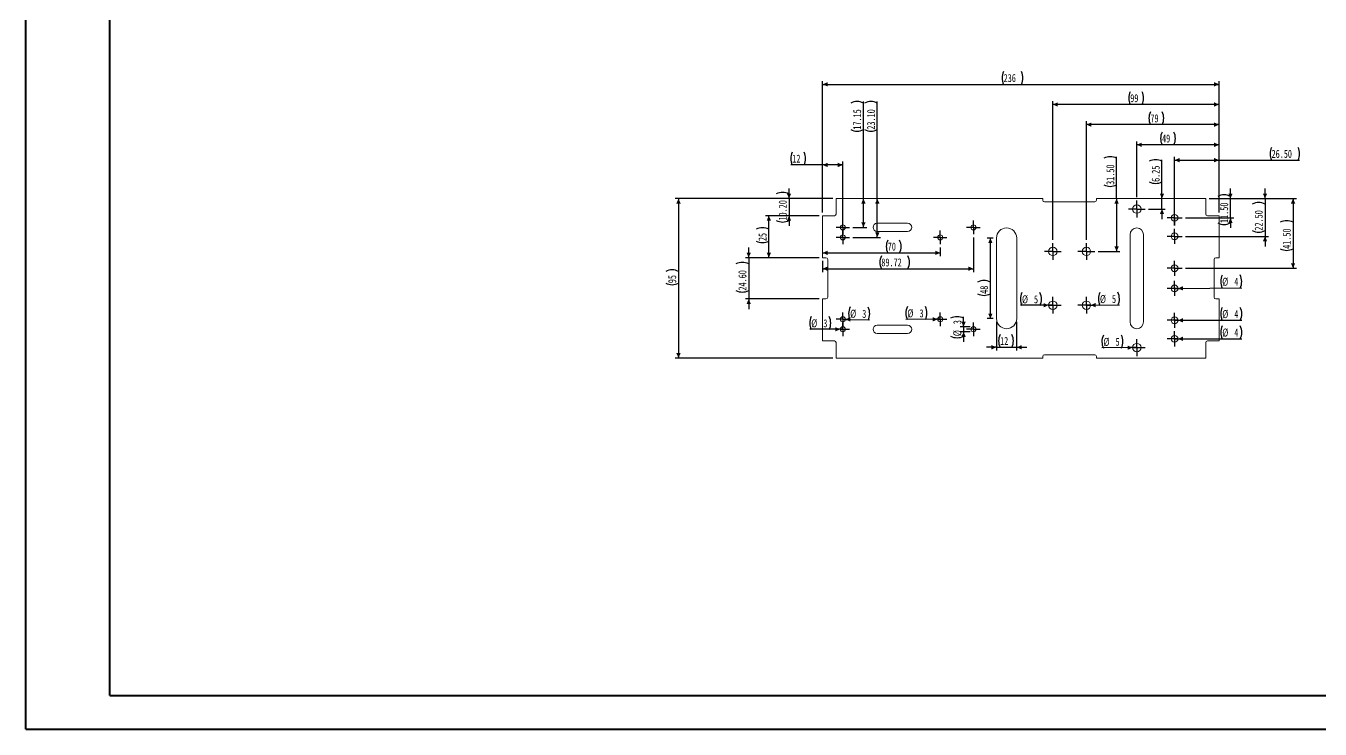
# Model space of a CAD drawing. Header units: millimetres. Extents: x 0 to 594, y 0 to 420.
# Drawn here: x 0.1 to 385.2, y 0.2 to 209.6 of the extents above; entities that cross this region are included whole.
import ezdxf

# ---------------------------------------------------------------- set-up
doc = ezdxf.new("R2010")
doc.units = ezdxf.units.MM
doc.layers.add('FORMAT', color=7, linetype='Continuous')
doc.styles.add('SLDTEXTSTYLE0', font='TXT', dxfattribs={"width": 0.75})
doc.dimstyles.new('SLDDIMSTYLE0', dxfattribs={"dimtxt": 2.38125, "dimasz": 1.5, "dimexe": 0, "dimexo": 0.0625, "dimgap": 0.595312, "dimtad": 1, "dimdec": 6, "dimlfac": 2, "dimrnd": 1e-09, "dimzin": 12, "dimdsep": 46, "dimtxsty": 'SLDTEXTSTYLE0', "dimsah": 1, "dimcen": 0.09, "dimadec": 0, "dimazin": 3, "dimtfac": 1, "dimtmove": 0, "dimatfit": 0, "dimfxl": 0, "dimfrac": 2, "dimtolj": 1, "dimtzin": 12, "dimarcsym": 0})
doc.dimstyles.new('SLDDIMSTYLE1', dxfattribs={"dimtxt": 2.38125, "dimasz": 1.5, "dimexe": 0, "dimexo": 0.0625, "dimgap": 0.595312, "dimtad": 1, "dimdec": 6, "dimlfac": 2, "dimrnd": 1e-09, "dimzin": 12, "dimdsep": 46, "dimtxsty": 'SLDTEXTSTYLE0', "dimsah": 1, "dimcen": 0.09, "dimadec": 0, "dimazin": 3, "dimtfac": 1, "dimtofl": 0, "dimtmove": 0, "dimatfit": 3, "dimfxl": 0, "dimfrac": 2, "dimtolj": 1, "dimtzin": 12, "dimarcsym": 0})
doc.dimstyles.new('SLDDIMSTYLE5', dxfattribs={"dimtxt": 2.38125, "dimasz": 1.5, "dimexe": 0, "dimexo": 0.0625, "dimgap": 0.595312, "dimtad": 1, "dimlfac": 2, "dimrnd": 1e-09, "dimzin": 4, "dimdsep": 46, "dimtxsty": 'SLDTEXTSTYLE0', "dimsah": 1, "dimcen": 0.09, "dimadec": 0, "dimazin": 1, "dimtfac": 1, "dimtmove": 0, "dimatfit": 0, "dimfxl": 0, "dimfrac": 2, "dimtolj": 1, "dimtzin": 12, "dimarcsym": 0})
doc.dimstyles.new('SLDDIMSTYLE6', dxfattribs={"dimtxt": 2.38125, "dimasz": 1.5, "dimexe": 0, "dimexo": 0.0625, "dimgap": 0.595312, "dimtad": 1, "dimlfac": 2, "dimrnd": 1e-09, "dimzin": 4, "dimdsep": 46, "dimtxsty": 'SLDTEXTSTYLE0', "dimsah": 1, "dimcen": 0.09, "dimadec": 0, "dimazin": 1, "dimtfac": 1, "dimtofl": 0, "dimtmove": 0, "dimatfit": 3, "dimfxl": 0, "dimfrac": 2, "dimtolj": 1, "dimtzin": 12, "dimarcsym": 0})
doc.dimstyles.new('SLDDIMSTYLE7', dxfattribs={"dimtxt": 2.38125, "dimasz": 1.5, "dimexe": 0, "dimexo": 0.0625, "dimgap": 0.595312, "dimtad": 1, "dimlfac": 2, "dimrnd": 1e-09, "dimzin": 12, "dimdsep": 46, "dimtxsty": 'SLDTEXTSTYLE0', "dimsah": 1, "dimcen": 0.09, "dimadec": 0, "dimazin": 3, "dimtfac": 1, "dimtmove": 0, "dimatfit": 0, "dimfxl": 0, "dimfrac": 2, "dimtolj": 1, "dimtzin": 12, "dimarcsym": 0})
doc.dimstyles.new('SLDDIMSTYLE8', dxfattribs={"dimtxt": 2.38125, "dimasz": 1.5, "dimexe": 0, "dimexo": 0.0625, "dimgap": 0.595312, "dimtad": 1, "dimlfac": 2, "dimrnd": 1e-09, "dimzin": 12, "dimdsep": 46, "dimtxsty": 'SLDTEXTSTYLE0', "dimsah": 1, "dimcen": 0.09, "dimadec": 0, "dimazin": 3, "dimtfac": 1, "dimtofl": 0, "dimtmove": 0, "dimatfit": 3, "dimfxl": 0, "dimfrac": 2, "dimtolj": 1, "dimtzin": 12, "dimarcsym": 0})
doc.dimstyles.new('SLDDIMSTYLE9', dxfattribs={"dimtxt": 2.38125, "dimasz": 1.5, "dimexe": 0, "dimexo": 0.0625, "dimgap": 0.595312, "dimtad": 1, "dimlfac": 2, "dimrnd": 1e-09, "dimzin": 12, "dimdsep": 46, "dimtxsty": 'SLDTEXTSTYLE0', "dimblk1": 'NONE', "dimsah": 1, "dimcen": 0, "dimadec": 0, "dimazin": 3, "dimtfac": 1, "dimtmove": 0, "dimatfit": 3, "dimldrblk": 'NONE', "dimfxl": 0, "dimfrac": 2, "dimtolj": 1, "dimtzin": 12, "dimarcsym": 0})

# ---------------------------------------------------------------- blocks, each defined once
blk = doc.blocks.new('_D_30')
at = {"layer": 'FORMAT'}
for p, q in [((237.19, 168.16), (227.71, 168.16)), ((237.19, 154.05), (237.19, 169.15)), ((243.19, 168.16), (237.19, 168.16)), ((243.19, 149.6), (243.19, 169.15))]:
    blk.add_line(p, q, dxfattribs=at)
for centre, start, end in [((231.94, 170.05), 153.4349, 206.5651), ((227.9, 170.05), 333.4349, 26.5651)]:
    blk.add_arc(centre, 4.23, start, end, dxfattribs=at)
for points in [[(237.19, 168.16), (238.69, 167.51), (238.69, 168.81)], [(243.19, 168.16), (241.69, 168.81), (241.69, 167.51)]]:
    blk.add_solid(points, dxfattribs=at)
at = {"layer": 'FORMAT', "insert": (228.16, 171.23), "char_height": 2.381, "attachment_point": 1, "style": 'SLDTEXTSTYLE0'}
blk.add_mtext('12', dxfattribs=at)
blk = doc.blocks.new('_D_31')
at = {"layer": 'FORMAT'}
for p, q in [((288.94, 121.42), (288.94, 112.89)), ((294.94, 121.42), (294.94, 112.89)), ((288.94, 113.88), (285.94, 113.88)), ((288.94, 113.88), (294.94, 113.88)), ((294.94, 113.88), (297.94, 113.88))]:
    blk.add_line(p, q, dxfattribs=at)
for centre, start, end in [((293.79, 115.77), 153.4349, 206.5651), ((289.74, 115.77), 333.4349, 26.5651)]:
    blk.add_arc(centre, 4.23, start, end, dxfattribs=at)
for points in [[(288.94, 113.88), (287.44, 114.53), (287.44, 113.23)], [(294.94, 113.88), (296.44, 113.23), (296.44, 114.53)]]:
    blk.add_solid(points, dxfattribs=at)
at = {"layer": 'FORMAT', "insert": (290, 116.95), "char_height": 2.381, "attachment_point": 1, "style": 'SLDTEXTSTYLE0'}
blk.add_mtext('12', dxfattribs=at)
blk = doc.blocks.new('_D_32')
at = {"layer": 'FORMAT'}
for p, q in [((287.95, 146.41), (286.12, 146.41)), ((287.11, 122.41), (287.11, 146.41)), ((287.95, 122.41), (286.12, 122.41))]:
    blk.add_line(p, q, dxfattribs=at)
for centre, start, end in [((285.22, 129.53), 63.4349, 116.5651), ((285.22, 133.57), 243.4349, 296.5651)]:
    blk.add_arc(centre, 4.23, start, end, dxfattribs=at)
for points in [[(287.11, 146.41), (286.46, 144.91), (287.76, 144.91)], [(287.11, 122.41), (287.76, 123.91), (286.46, 123.91)]]:
    blk.add_solid(points, dxfattribs=at)
at = {"layer": 'FORMAT', "insert": (284.04, 129.79), "char_height": 2.381, "attachment_point": 1, "rotation": 90, "style": 'SLDTEXTSTYLE0'}
blk.add_mtext('48', dxfattribs=at)
blk = doc.blocks.new('_D_33')
at = {"layer": 'FORMAT'}
for p, q in [((341.94, 150.15), (341.94, 170.58)), ((341.94, 169.59), (355.19, 169.59)), ((355.19, 154.05), (355.19, 170.58)), ((355.19, 169.59), (379.16, 169.59))]:
    blk.add_line(p, q, dxfattribs=at)
for centre, start, end in [((374.58, 171.48), 153.4349, 206.5651), ((374.93, 171.48), 333.4349, 26.5651)]:
    blk.add_arc(centre, 4.23, start, end, dxfattribs=at)
for points in [[(341.94, 169.59), (343.44, 168.94), (343.44, 170.24)], [(355.19, 169.59), (353.69, 170.24), (353.69, 168.94)]]:
    blk.add_solid(points, dxfattribs=at)
at = {"layer": 'FORMAT', "insert": (370.8, 172.66), "char_height": 2.381, "attachment_point": 1, "style": 'SLDTEXTSTYLE0'}
blk.add_mtext('26.50', dxfattribs=at)
blk = doc.blocks.new('_D_34')
at = {"layer": 'FORMAT'}
for p, q in [((240.2, 158.16), (193.31, 158.16)), ((194.3, 158.16), (194.3, 110.66)), ((240.2, 110.66), (193.31, 110.66))]:
    blk.add_line(p, q, dxfattribs=at)
for centre, start, end in [((192.41, 132.7), 63.4349, 116.5651), ((192.41, 136.75), 243.4349, 296.5651)]:
    blk.add_arc(centre, 4.23, start, end, dxfattribs=at)
for points in [[(194.3, 158.16), (193.65, 156.66), (194.95, 156.66)], [(194.3, 110.66), (194.95, 112.16), (193.65, 112.16)]]:
    blk.add_solid(points, dxfattribs=at)
at = {"layer": 'FORMAT', "insert": (191.23, 132.96), "char_height": 2.381, "attachment_point": 1, "rotation": 90, "style": 'SLDTEXTSTYLE0'}
blk.add_mtext('95', dxfattribs=at)
blk = doc.blocks.new('_D_35')
at = {"layer": 'FORMAT'}
for p, q in [((237.19, 154.05), (237.19, 193.15)), ((355.19, 154.05), (355.19, 193.15)), ((237.19, 192.16), (355.19, 192.16))]:
    blk.add_line(p, q, dxfattribs=at)
for centre, start, end in [((294.85, 194.05), 153.4349, 206.5651), ((292.56, 194.05), 333.4349, 26.5651)]:
    blk.add_arc(centre, 4.23, start, end, dxfattribs=at)
for points in [[(237.19, 192.16), (238.69, 191.51), (238.69, 192.81)], [(355.19, 192.16), (353.69, 192.81), (353.69, 191.51)]]:
    blk.add_solid(points, dxfattribs=at)
at = {"layer": 'FORMAT', "insert": (291.07, 195.23), "char_height": 2.381, "attachment_point": 1, "style": 'SLDTEXTSTYLE0'}
blk.add_mtext('236', dxfattribs=at)
blk = doc.blocks.new('_D_36')
at = {"layer": 'FORMAT'}
for p, q in [((249.33, 158.16), (249.33, 187.03)), ((249.33, 149.59), (249.33, 158.16)), ((246.18, 149.59), (250.32, 149.59))]:
    blk.add_line(p, q, dxfattribs=at)
for centre, start, end in [((247.44, 182.8), 63.4349, 116.5651), ((247.44, 182.45), 243.4349, 296.5651)]:
    blk.add_arc(centre, 4.23, start, end, dxfattribs=at)
for points in [[(249.33, 158.16), (248.68, 156.66), (249.98, 156.66)], [(249.33, 149.59), (249.98, 151.09), (248.68, 151.09)]]:
    blk.add_solid(points, dxfattribs=at)
at = {"layer": 'FORMAT', "insert": (246.26, 178.67), "char_height": 2.381, "attachment_point": 1, "rotation": 90, "style": 'SLDTEXTSTYLE0'}
blk.add_mtext('17.15', dxfattribs=at)
blk = doc.blocks.new('_D_37')
at = {"layer": 'FORMAT'}
for p, q in [((253.47, 158.16), (253.47, 187.03)), ((253.47, 146.61), (253.47, 158.16)), ((246.18, 146.61), (254.46, 146.61))]:
    blk.add_line(p, q, dxfattribs=at)
for centre, start, end in [((251.58, 182.8), 63.4349, 116.5651), ((251.58, 182.45), 243.4349, 296.5651)]:
    blk.add_arc(centre, 4.23, start, end, dxfattribs=at)
for points in [[(253.47, 158.16), (252.82, 156.66), (254.12, 156.66)], [(253.47, 146.61), (254.12, 148.11), (252.82, 148.11)]]:
    blk.add_solid(points, dxfattribs=at)
at = {"layer": 'FORMAT', "insert": (250.4, 178.67), "char_height": 2.381, "attachment_point": 1, "rotation": 90, "style": 'SLDTEXTSTYLE0'}
blk.add_mtext('23.10', dxfattribs=at)
blk = doc.blocks.new('_D_38')
at = {"layer": 'FORMAT'}
for p, q in [((352.18, 158.16), (359.55, 158.16)), ((358.56, 158.16), (358.56, 161.16)), ((358.56, 152.41), (358.56, 158.16)), ((345.18, 152.41), (359.55, 152.41)), ((358.56, 152.41), (358.56, 149.41))]:
    blk.add_line(p, q, dxfattribs=at)
for centre, start, end in [((356.67, 155.03), 63.4349, 116.5651), ((356.67, 154.68), 243.4349, 296.5651)]:
    blk.add_arc(centre, 4.23, start, end, dxfattribs=at)
for points in [[(358.56, 158.16), (359.21, 159.66), (357.91, 159.66)], [(358.56, 152.41), (357.91, 150.91), (359.21, 150.91)]]:
    blk.add_solid(points, dxfattribs=at)
at = {"layer": 'FORMAT', "insert": (355.49, 150.89), "char_height": 2.381, "attachment_point": 1, "rotation": 90, "style": 'SLDTEXTSTYLE0'}
blk.add_mtext('11.50', dxfattribs=at)
blk = doc.blocks.new('_D_39')
at = {"layer": 'FORMAT'}
for p, q in [((352.18, 158.16), (378.18, 158.16)), ((377.19, 158.16), (377.19, 137.41)), ((345.18, 137.41), (378.18, 137.41))]:
    blk.add_line(p, q, dxfattribs=at)
for centre, start, end in [((375.3, 147.32), 63.4349, 116.5651), ((375.3, 146.97), 243.4349, 296.5651)]:
    blk.add_arc(centre, 4.23, start, end, dxfattribs=at)
for points in [[(377.19, 158.16), (376.54, 156.66), (377.84, 156.66)], [(377.19, 137.41), (377.84, 138.91), (376.54, 138.91)]]:
    blk.add_solid(points, dxfattribs=at)
at = {"layer": 'FORMAT', "insert": (374.12, 143.19), "char_height": 2.381, "attachment_point": 1, "rotation": 90, "style": 'SLDTEXTSTYLE0'}
blk.add_mtext('41.50', dxfattribs=at)
blk = doc.blocks.new('_D_40')
at = {"layer": 'FORMAT'}
for p, q in [((240.2, 158.16), (226.2, 158.16)), ((227.19, 158.16), (227.19, 161.16)), ((227.19, 158.16), (227.19, 153.06)), ((236.2, 153.06), (226.2, 153.06)), ((227.19, 153.06), (227.19, 150.06))]:
    blk.add_line(p, q, dxfattribs=at)
for centre, start, end in [((225.3, 155.75), 63.4349, 116.5651), ((225.3, 155.4), 243.4349, 296.5651)]:
    blk.add_arc(centre, 4.23, start, end, dxfattribs=at)
for points in [[(227.19, 158.16), (227.84, 159.66), (226.54, 159.66)], [(227.19, 153.06), (226.54, 151.56), (227.84, 151.56)]]:
    blk.add_solid(points, dxfattribs=at)
at = {"layer": 'FORMAT', "insert": (224.12, 151.62), "char_height": 2.381, "attachment_point": 1, "rotation": 90, "style": 'SLDTEXTSTYLE0'}
blk.add_mtext('10.20', dxfattribs=at)
blk = doc.blocks.new('_D_41')
at = {"layer": 'FORMAT'}
for p, q in [((236.2, 153.06), (220.2, 153.06)), ((221.19, 140.56), (221.19, 153.06)), ((236.2, 140.56), (220.2, 140.56))]:
    blk.add_line(p, q, dxfattribs=at)
for centre, start, end in [((219.3, 145.24), 63.4349, 116.5651), ((219.3, 149.29), 243.4349, 296.5651)]:
    blk.add_arc(centre, 4.23, start, end, dxfattribs=at)
for points in [[(221.19, 153.06), (220.54, 151.56), (221.84, 151.56)], [(221.19, 140.56), (221.84, 142.06), (220.54, 142.06)]]:
    blk.add_solid(points, dxfattribs=at)
at = {"layer": 'FORMAT', "insert": (218.12, 145.5), "char_height": 2.381, "attachment_point": 1, "rotation": 90, "style": 'SLDTEXTSTYLE0'}
blk.add_mtext('25', dxfattribs=at)
blk = doc.blocks.new('_D_42')
at = {"layer": 'FORMAT'}
for p, q in [((215.19, 140.56), (215.19, 143.56)), ((236.2, 140.56), (214.2, 140.56)), ((215.19, 140.56), (215.19, 128.26)), ((236.2, 128.26), (214.2, 128.26)), ((215.19, 128.26), (215.19, 125.26))]:
    blk.add_line(p, q, dxfattribs=at)
for centre, start, end in [((213.3, 134.9), 63.4349, 116.5651), ((213.3, 134.55), 243.4349, 296.5651)]:
    blk.add_arc(centre, 4.23, start, end, dxfattribs=at)
for points in [[(215.19, 140.56), (215.84, 142.06), (214.54, 142.06)], [(215.19, 128.26), (214.54, 126.76), (215.84, 126.76)]]:
    blk.add_solid(points, dxfattribs=at)
at = {"layer": 'FORMAT', "insert": (212.12, 130.77), "char_height": 2.381, "attachment_point": 1, "rotation": 90, "style": 'SLDTEXTSTYLE0'}
blk.add_mtext('24.60', dxfattribs=at)
blk = doc.blocks.new('_D_43')
at = {"layer": 'FORMAT'}
for p, q in [((338.19, 158.16), (338.19, 169.72)), ((338.19, 155.04), (338.19, 158.16)), ((334.18, 155.04), (339.18, 155.04)), ((338.19, 155.04), (338.19, 152.04))]:
    blk.add_line(p, q, dxfattribs=at)
for centre, start, end in [((336.3, 165.49), 63.4349, 116.5651), ((336.3, 166.9), 243.4349, 296.5651)]:
    blk.add_arc(centre, 4.23, start, end, dxfattribs=at)
for points in [[(338.19, 158.16), (338.84, 159.66), (337.54, 159.66)], [(338.19, 155.04), (337.54, 153.54), (338.84, 153.54)]]:
    blk.add_solid(points, dxfattribs=at)
at = {"layer": 'FORMAT', "insert": (335.12, 163.11), "char_height": 2.381, "attachment_point": 1, "rotation": 90, "style": 'SLDTEXTSTYLE0'}
blk.add_mtext('6.25', dxfattribs=at)
blk = doc.blocks.new('_D_44')
at = {"layer": 'FORMAT'}
for p, q in [((330.69, 158.53), (330.69, 175.15)), ((355.19, 174.16), (330.69, 174.16)), ((355.19, 154.05), (355.19, 175.15))]:
    blk.add_line(p, q, dxfattribs=at)
for centre, start, end in [((342, 176.05), 153.4349, 206.5651), ((337.95, 176.05), 333.4349, 26.5651)]:
    blk.add_arc(centre, 4.23, start, end, dxfattribs=at)
for points in [[(330.69, 174.16), (332.19, 173.51), (332.19, 174.81)], [(355.19, 174.16), (353.69, 174.81), (353.69, 173.51)]]:
    blk.add_solid(points, dxfattribs=at)
at = {"layer": 'FORMAT', "insert": (338.21, 177.23), "char_height": 2.381, "attachment_point": 1, "style": 'SLDTEXTSTYLE0'}
blk.add_mtext('49', dxfattribs=at)
blk = doc.blocks.new('_D_45')
at = {"layer": 'FORMAT'}
for p, q in [((272.19, 143.62), (272.19, 141)), ((237.19, 141.99), (272.19, 141.99))]:
    blk.add_line(p, q, dxfattribs=at)
for centre, start, end in [((260.37, 143.88), 153.4349, 206.5651), ((256.32, 143.88), 333.4349, 26.5651)]:
    blk.add_arc(centre, 4.23, start, end, dxfattribs=at)
for points in [[(237.19, 141.99), (238.69, 141.34), (238.69, 142.64)], [(272.19, 141.99), (270.69, 142.64), (270.69, 141.34)]]:
    blk.add_solid(points, dxfattribs=at)
at = {"layer": 'FORMAT', "insert": (256.58, 145.06), "char_height": 2.381, "attachment_point": 1, "style": 'SLDTEXTSTYLE0'}
blk.add_mtext('70', dxfattribs=at)
blk = doc.blocks.new('_D_46')
at = {"layer": 'FORMAT'}
for p, q in [((282.05, 146.59), (282.05, 136.29)), ((237.19, 139.57), (237.19, 136.29)), ((237.19, 137.28), (282.05, 137.28))]:
    blk.add_line(p, q, dxfattribs=at)
for centre, start, end in [((258.45, 139.17), 153.4349, 206.5651), ((258.8, 139.17), 333.4349, 26.5651)]:
    blk.add_arc(centre, 4.23, start, end, dxfattribs=at)
for points in [[(237.19, 137.28), (238.69, 136.63), (238.69, 137.93)], [(282.05, 137.28), (280.55, 137.93), (280.55, 136.63)]]:
    blk.add_solid(points, dxfattribs=at)
at = {"layer": 'FORMAT', "insert": (254.67, 140.35), "char_height": 2.381, "attachment_point": 1, "style": 'SLDTEXTSTYLE0'}
blk.add_mtext('89.72', dxfattribs=at)
blk = doc.blocks.new('_D_47')
at = {"layer": 'FORMAT'}
for p, q in [((352.18, 158.16), (369.84, 158.16)), ((368.85, 158.16), (368.85, 161.16)), ((368.85, 158.16), (368.85, 146.91)), ((345.18, 146.91), (369.84, 146.91)), ((368.85, 146.91), (368.85, 143.91))]:
    blk.add_line(p, q, dxfattribs=at)
for centre, start, end in [((366.96, 152.75), 63.4349, 116.5651), ((366.96, 152.4), 243.4349, 296.5651)]:
    blk.add_arc(centre, 4.23, start, end, dxfattribs=at)
for points in [[(368.85, 158.16), (369.5, 159.66), (368.2, 159.66)], [(368.85, 146.91), (368.2, 145.41), (369.5, 145.41)]]:
    blk.add_solid(points, dxfattribs=at)
at = {"layer": 'FORMAT', "insert": (365.78, 148.61), "char_height": 2.381, "attachment_point": 1, "rotation": 90, "style": 'SLDTEXTSTYLE0'}
blk.add_mtext('22.50', dxfattribs=at)
blk = doc.blocks.new('_D_48')
at = {"layer": 'FORMAT'}
for p, q in [((315.69, 145.9), (315.69, 181.15)), ((355.19, 154.05), (355.19, 181.15)), ((355.19, 180.16), (315.69, 180.16))]:
    blk.add_line(p, q, dxfattribs=at)
for centre, start, end in [((338.53, 182.05), 153.4349, 206.5651), ((334.48, 182.05), 333.4349, 26.5651)]:
    blk.add_arc(centre, 4.23, start, end, dxfattribs=at)
for points in [[(315.69, 180.16), (317.19, 179.51), (317.19, 180.81)], [(355.19, 180.16), (353.69, 180.81), (353.69, 179.51)]]:
    blk.add_solid(points, dxfattribs=at)
at = {"layer": 'FORMAT', "insert": (334.74, 183.23), "char_height": 2.381, "attachment_point": 1, "style": 'SLDTEXTSTYLE0'}
blk.add_mtext('79', dxfattribs=at)
blk = doc.blocks.new('_D_49')
at = {"layer": 'FORMAT'}
for p, q in [((305.69, 145.9), (305.69, 187.15)), ((355.19, 186.16), (305.69, 186.16)), ((355.19, 154.05), (355.19, 187.15))]:
    blk.add_line(p, q, dxfattribs=at)
for centre, start, end in [((332.53, 188.05), 153.4349, 206.5651), ((328.48, 188.05), 333.4349, 26.5651)]:
    blk.add_arc(centre, 4.23, start, end, dxfattribs=at)
for points in [[(305.69, 186.16), (307.19, 185.51), (307.19, 186.81)], [(355.19, 186.16), (353.69, 186.81), (353.69, 185.51)]]:
    blk.add_solid(points, dxfattribs=at)
at = {"layer": 'FORMAT', "insert": (328.74, 189.23), "char_height": 2.381, "attachment_point": 1, "style": 'SLDTEXTSTYLE0'}
blk.add_mtext('99', dxfattribs=at)
blk = doc.blocks.new('_D_50')
at = {"layer": 'FORMAT'}
for p, q in [((324.68, 158.16), (324.68, 170.6)), ((324.68, 158.16), (324.68, 142.41)), ((319.18, 142.41), (325.67, 142.41))]:
    blk.add_line(p, q, dxfattribs=at)
for centre, start, end in [((322.79, 166.37), 63.4349, 116.5651), ((322.79, 166.02), 243.4349, 296.5651)]:
    blk.add_arc(centre, 4.23, start, end, dxfattribs=at)
for points in [[(324.68, 158.16), (324.03, 156.66), (325.33, 156.66)], [(324.68, 142.41), (325.33, 143.91), (324.03, 143.91)]]:
    blk.add_solid(points, dxfattribs=at)
at = {"layer": 'FORMAT', "insert": (321.61, 162.24), "char_height": 2.381, "attachment_point": 1, "rotation": 90, "style": 'SLDTEXTSTYLE0'}
blk.add_mtext('31.50', dxfattribs=at)
blk = doc.blocks.new('_D_51')
at = {"layer": 'FORMAT'}
for q in [(242.44, 122.22), (251.18, 122.09)]:
    blk.add_line((243.94, 122.2), q, dxfattribs=at)
for centre, start, end in [((249.27, 123.89), 152.5785, 205.7086), ((246.87, 123.93), 332.5785, 25.7086)]:
    blk.add_arc(centre, 4.33, start, end, dxfattribs=at)
blk.add_solid([(243.94, 122.2), (245.43, 121.53), (245.45, 122.83)], dxfattribs=at)
at = {"layer": 'FORMAT', "attachment_point": 1, "rotation": 359.1435, "style": 'SLDTEXTSTYLE0'}
for s, insert, char_height in [('%%c', (245.41, 125.08), 2.381), ('3', (249, 125.03), 2.38)]:
    blk.add_mtext(s, dxfattribs=dict(at, insert=insert, char_height=char_height))
blk = doc.blocks.new('_NONE')
blk = doc.blocks.new('_D_52')
at = {"layer": 'FORMAT'}
for q in [(233.34, 119.25), (243.94, 119.23)]:
    blk.add_line((242.44, 119.24), q, dxfattribs=at)
for centre, start, end in [((237.68, 121.09), 153.3315, 206.4616), ((235.28, 121.09), 333.3315, 26.4616)]:
    blk.add_arc(centre, 4.33, start, end, dxfattribs=at)
blk.add_solid([(242.44, 119.24), (240.94, 119.89), (240.94, 118.59)], dxfattribs=at)
at = {"layer": 'FORMAT', "attachment_point": 1, "rotation": 359.8966, "style": 'SLDTEXTSTYLE0'}
for s, insert, char_height in [('%%c', (233.8, 122.22), 2.381), ('3', (237.4, 122.22), 2.38)]:
    blk.add_mtext(s, dxfattribs=dict(at, insert=insert, char_height=char_height))
blk = doc.blocks.new('_D_53')
at = {"layer": 'FORMAT'}
for q in [(261.96, 122.2), (272.94, 122.21)]:
    blk.add_line((271.44, 122.21), q, dxfattribs=at)
for centre, start, end in [((266.29, 124.05), 153.4967, 206.6268), ((263.89, 124.05), 333.4967, 26.6268)]:
    blk.add_arc(centre, 4.33, start, end, dxfattribs=at)
blk.add_solid([(271.44, 122.21), (269.94, 122.86), (269.94, 121.56)], dxfattribs=at)
at = {"layer": 'FORMAT', "attachment_point": 1, "rotation": 0.0618, "style": 'SLDTEXTSTYLE0'}
for s, insert, char_height in [('%%c', (262.41, 125.18), 2.381), ('3', (266.01, 125.18), 2.38)]:
    blk.add_mtext(s, dxfattribs=dict(at, insert=insert, char_height=char_height))
blk = doc.blocks.new('_D_54')
at = {"layer": 'FORMAT'}
for p, q in [((281.06, 119.99), (278.15, 119.99)), ((279.14, 119.99), (279.14, 122.99)), ((279.14, 119.99), (279.14, 118.49)), ((281.06, 118.49), (278.15, 118.49)), ((279.14, 118.49), (279.14, 115.49))]:
    blk.add_line(p, q, dxfattribs=at)
for centre, start, end in [((277.21, 118.66), 63.4349, 116.5651), ((277.21, 121.06), 243.4349, 296.5651)]:
    blk.add_arc(centre, 4.33, start, end, dxfattribs=at)
for points in [[(279.14, 119.99), (279.79, 121.49), (278.49, 121.49)], [(279.14, 118.49), (278.49, 116.99), (279.79, 116.99)]]:
    blk.add_solid(points, dxfattribs=at)
at = {"layer": 'FORMAT', "attachment_point": 1, "rotation": 90, "style": 'SLDTEXTSTYLE0'}
for s, insert, char_height in [('3', (276.08, 120.77), 2.38), ('%%c', (276.08, 117.18), 2.381)]:
    blk.add_mtext(s, dxfattribs=dict(at, insert=insert, char_height=char_height))
blk = doc.blocks.new('_D_55')
at = {"layer": 'FORMAT'}
for q in [(296.06, 126.38), (306.94, 126.41)]:
    blk.add_line((304.44, 126.41), q, dxfattribs=at)
for centre, start, end in [((300.39, 128.23), 153.593, 206.7231), ((297.99, 128.22), 333.593, 26.7231)]:
    blk.add_arc(centre, 4.33, start, end, dxfattribs=at)
blk.add_solid([(304.44, 126.41), (302.94, 127.05), (302.95, 125.75)], dxfattribs=at)
at = {"layer": 'FORMAT', "attachment_point": 1, "rotation": 0.1581, "style": 'SLDTEXTSTYLE0'}
for s, insert, char_height in [('%%c', (296.51, 129.35), 2.381), ('5', (300.1, 129.36), 2.38)]:
    blk.add_mtext(s, dxfattribs=dict(at, insert=insert, char_height=char_height))
blk = doc.blocks.new('_D_56')
at = {"layer": 'FORMAT'}
for q in [(314.44, 126.4), (325.54, 126.48)]:
    blk.add_line((316.94, 126.42), q, dxfattribs=at)
for centre, start, end in [((323.59, 128.3), 153.8255, 206.9556), ((321.19, 128.29), 333.8255, 26.9556)]:
    blk.add_arc(centre, 4.33, start, end, dxfattribs=at)
blk.add_solid([(316.94, 126.42), (318.45, 125.78), (318.44, 127.08)], dxfattribs=at)
at = {"layer": 'FORMAT', "attachment_point": 1, "rotation": 0.3905, "style": 'SLDTEXTSTYLE0'}
for s, insert, char_height in [('%%c', (319.71, 129.41), 2.381), ('5', (323.3, 129.43), 2.38)]:
    blk.add_mtext(s, dxfattribs=dict(at, insert=insert, char_height=char_height))
blk = doc.blocks.new('_D_57')
at = {"layer": 'FORMAT'}
for q in [(320.32, 113.68), (331.94, 113.8)]:
    blk.add_line((329.44, 113.77), q, dxfattribs=at)
for centre, start, end in [((324.64, 115.58), 154.0003, 207.1304), ((322.24, 115.55), 334.0003, 27.1304)]:
    blk.add_arc(centre, 4.33, start, end, dxfattribs=at)
blk.add_solid([(329.44, 113.77), (327.94, 114.41), (327.95, 113.11)], dxfattribs=at)
at = {"layer": 'FORMAT', "attachment_point": 1, "rotation": 0.5654, "style": 'SLDTEXTSTYLE0'}
for s, insert, char_height in [('%%c', (320.75, 116.67), 2.381), ('5', (324.35, 116.71), 2.38)]:
    blk.add_mtext(s, dxfattribs=dict(at, insert=insert, char_height=char_height))
blk = doc.blocks.new('_D_58')
at = {"layer": 'FORMAT'}
for q in [(340.94, 121.91), (361.94, 121.91)]:
    blk.add_line((342.94, 121.91), q, dxfattribs=at)
for centre, start, end in [((360, 123.83), 153.4349, 206.5651), ((357.6, 123.83), 333.4349, 26.5651)]:
    blk.add_arc(centre, 4.33, start, end, dxfattribs=at)
blk.add_solid([(342.94, 121.91), (344.44, 121.26), (344.44, 122.56)], dxfattribs=at)
at = {"layer": 'FORMAT', "attachment_point": 1, "style": 'SLDTEXTSTYLE0'}
for s, insert, char_height in [('%%c', (356.13, 124.96), 2.381), ('4', (359.72, 124.96), 2.38)]:
    blk.add_mtext(s, dxfattribs=dict(at, insert=insert, char_height=char_height))
blk = doc.blocks.new('_D_59')
at = {"layer": 'FORMAT'}
for q in [(340.94, 116.41), (361.94, 116.41)]:
    blk.add_line((342.94, 116.41), q, dxfattribs=at)
for centre, start, end in [((360, 118.33), 153.4349, 206.5651), ((357.6, 118.33), 333.4349, 26.5651)]:
    blk.add_arc(centre, 4.33, start, end, dxfattribs=at)
blk.add_solid([(342.94, 116.41), (344.44, 115.76), (344.44, 117.06)], dxfattribs=at)
at = {"layer": 'FORMAT', "attachment_point": 1, "style": 'SLDTEXTSTYLE0'}
for s, insert, char_height in [('%%c', (356.13, 119.46), 2.381), ('4', (359.72, 119.46), 2.38)]:
    blk.add_mtext(s, dxfattribs=dict(at, insert=insert, char_height=char_height))
blk = doc.blocks.new('_D_60')
at = {"layer": 'FORMAT'}
for q in [(340.94, 131.4), (361.94, 131.57)]:
    blk.add_line((342.94, 131.42), q, dxfattribs=at)
for centre, start, end in [((359.99, 133.48), 153.9049, 207.035), ((357.59, 133.46), 333.9049, 27.035)]:
    blk.add_arc(centre, 4.33, start, end, dxfattribs=at)
blk.add_solid([(342.94, 131.42), (344.45, 130.78), (344.44, 132.08)], dxfattribs=at)
at = {"layer": 'FORMAT', "attachment_point": 1, "rotation": 0.47, "style": 'SLDTEXTSTYLE0'}
for s, insert, char_height in [('%%c', (356.1, 134.58), 2.381), ('4', (359.7, 134.61), 2.38)]:
    blk.add_mtext(s, dxfattribs=dict(at, insert=insert, char_height=char_height))
blk = doc.blocks.new('SW_CENTERMARKSYMBOL_20')
at = {"layer": 'FORMAT', "color": 0}
for p, q in [((-1.25, 0), (-2, 0)), ((0, 0), (-1.25, 0)), ((0, 1.25), (0, 2)), ((0, 0), (0, 1.25)), ((0, 0), (0, -1.25)), ((0, 0), (1.25, 0)), ((1.25, 0), (2, 0)), ((0, -1.25), (0, -2))]:
    blk.add_line(p, q, dxfattribs=at)
blk = doc.blocks.new('SW_CENTERMARKSYMBOL_21')
at = {"layer": 'FORMAT', "color": 0}
for p, q in [((-1.25, 0), (-2, 0)), ((0, 0), (-1.25, 0)), ((0, 1.25), (0, 2)), ((0, 0), (0, 1.25)), ((0, 0), (0, -1.25)), ((0, 0), (1.25, 0)), ((1.25, 0), (2, 0)), ((0, -1.25), (0, -2))]:
    blk.add_line(p, q, dxfattribs=at)
blk = doc.blocks.new('SW_CENTERMARKSYMBOL_22')
at = {"layer": 'FORMAT', "color": 0}
for p, q in [((-1.25, 0), (-2, 0)), ((0, 0), (-1.25, 0)), ((0, 1.25), (0, 2)), ((0, 0), (0, 1.25)), ((0, 0), (0, -1.25)), ((0, 0), (1.25, 0)), ((1.25, 0), (2, 0)), ((0, -1.25), (0, -2))]:
    blk.add_line(p, q, dxfattribs=at)
blk = doc.blocks.new('SW_CENTERMARKSYMBOL_23')
at = {"layer": 'FORMAT', "color": 0}
for p, q in [((-1.25, 0), (-2, 0)), ((0, 0), (-1.25, 0)), ((0, 1.25), (0, 2)), ((0, 0), (0, 1.25)), ((0, 0), (0, -1.25)), ((0, 0), (1.25, 0)), ((1.25, 0), (2, 0)), ((0, -1.25), (0, -2))]:
    blk.add_line(p, q, dxfattribs=at)
blk = doc.blocks.new('SW_CENTERMARKSYMBOL_24')
at = {"layer": 'FORMAT', "color": 0}
for p, q in [((-1.25, 0), (-2.25, 0)), ((0, 0), (-1.25, 0)), ((0, 1.25), (0, 2.25)), ((0, 0), (0, 1.25)), ((0, 0), (0, -1.25)), ((0, 0), (1.25, 0)), ((1.25, 0), (2.25, 0)), ((0, -1.25), (0, -2.25))]:
    blk.add_line(p, q, dxfattribs=at)
blk = doc.blocks.new('SW_CENTERMARKSYMBOL_25')
at = {"layer": 'FORMAT', "color": 0}
for p, q in [((-1.25, 0), (-2.25, 0)), ((0, 0), (-1.25, 0)), ((0, 1.25), (0, 2.25)), ((0, 0), (0, 1.25)), ((0, 0), (0, -1.25)), ((0, 0), (1.25, 0)), ((1.25, 0), (2.25, 0)), ((0, -1.25), (0, -2.25))]:
    blk.add_line(p, q, dxfattribs=at)
blk = doc.blocks.new('SW_CENTERMARKSYMBOL_26')
at = {"layer": 'FORMAT', "color": 0}
for p, q in [((-1.25, 0), (-2.25, 0)), ((0, 0), (-1.25, 0)), ((0, 1.25), (0, 2.25)), ((0, 0), (0, 1.25)), ((0, 0), (0, -1.25)), ((0, 0), (1.25, 0)), ((1.25, 0), (2.25, 0)), ((0, -1.25), (0, -2.25))]:
    blk.add_line(p, q, dxfattribs=at)
blk = doc.blocks.new('SW_CENTERMARKSYMBOL_27')
at = {"layer": 'FORMAT', "color": 0}
for p, q in [((-1.25, 0), (-2.5, 0)), ((0, 0), (-1.25, 0)), ((0, 1.25), (0, 2.5)), ((0, 0), (0, 1.25)), ((0, 0), (0, -1.25)), ((0, 0), (1.25, 0)), ((1.25, 0), (2.5, 0)), ((0, -1.25), (0, -2.5))]:
    blk.add_line(p, q, dxfattribs=at)
blk = doc.blocks.new('SW_CENTERMARKSYMBOL_28')
at = {"layer": 'FORMAT', "color": 0}
for p, q in [((-1.25, 0), (-2.5, 0)), ((0, 0), (-1.25, 0)), ((0, 1.25), (0, 2.5)), ((0, 0), (0, 1.25)), ((0, 0), (0, -1.25)), ((0, 0), (1.25, 0)), ((1.25, 0), (2.5, 0)), ((0, -1.25), (0, -2.5))]:
    blk.add_line(p, q, dxfattribs=at)
blk = doc.blocks.new('SW_CENTERMARKSYMBOL_29')
at = {"layer": 'FORMAT', "color": 0}
for p, q in [((-1.25, 0), (-2.5, 0)), ((0, 0), (-1.25, 0)), ((0, 1.25), (0, 2.5)), ((0, 0), (0, 1.25)), ((0, 0), (0, -1.25)), ((0, 0), (1.25, 0)), ((1.25, 0), (2.5, 0)), ((0, -1.25), (0, -2.5))]:
    blk.add_line(p, q, dxfattribs=at)
blk = doc.blocks.new('SW_CENTERMARKSYMBOL_30')
at = {"layer": 'FORMAT', "color": 0}
for p, q in [((-1.25, 0), (-2.25, 0)), ((0, 0), (-1.25, 0)), ((0, 1.25), (0, 2.25)), ((0, 0), (0, 1.25)), ((0, 0), (0, -1.25)), ((0, 0), (1.25, 0)), ((1.25, 0), (2.25, 0)), ((0, -1.25), (0, -2.25))]:
    blk.add_line(p, q, dxfattribs=at)
blk = doc.blocks.new('SW_CENTERMARKSYMBOL_31')
at = {"layer": 'FORMAT', "color": 0}
for p, q in [((-1.25, 0), (-2.25, 0)), ((0, 0), (-1.25, 0)), ((0, 1.25), (0, 2.25)), ((0, 0), (0, 1.25)), ((0, 0), (0, -1.25)), ((0, 0), (1.25, 0)), ((1.25, 0), (2.25, 0)), ((0, -1.25), (0, -2.25))]:
    blk.add_line(p, q, dxfattribs=at)
blk = doc.blocks.new('SW_CENTERMARKSYMBOL_32')
at = {"layer": 'FORMAT', "color": 0}
for p, q in [((-1.25, 0), (-2.25, 0)), ((0, 0), (-1.25, 0)), ((0, 1.25), (0, 2.25)), ((0, 0), (0, 1.25)), ((0, 0), (0, -1.25)), ((0, 0), (1.25, 0)), ((1.25, 0), (2.25, 0)), ((0, -1.25), (0, -2.25))]:
    blk.add_line(p, q, dxfattribs=at)
blk = doc.blocks.new('SW_CENTERMARKSYMBOL_33')
at = {"layer": 'FORMAT', "color": 0}
for p, q in [((-1.25, 0), (-2.5, 0)), ((0, 0), (-1.25, 0)), ((0, 1.25), (0, 2.5)), ((0, 0), (0, 1.25)), ((0, 0), (0, -1.25)), ((0, 0), (1.25, 0)), ((1.25, 0), (2.5, 0)), ((0, -1.25), (0, -2.5))]:
    blk.add_line(p, q, dxfattribs=at)
blk = doc.blocks.new('SW_CENTERMARKSYMBOL_34')
at = {"layer": 'FORMAT', "color": 0}
for p, q in [((-1.25, 0), (-2.5, 0)), ((0, 0), (-1.25, 0)), ((0, 1.25), (0, 2.5)), ((0, 0), (0, 1.25)), ((0, 0), (0, -1.25)), ((0, 0), (1.25, 0)), ((1.25, 0), (2.5, 0)), ((0, -1.25), (0, -2.5))]:
    blk.add_line(p, q, dxfattribs=at)
blk = doc.blocks.new('SW_CENTERMARKSYMBOL_35')
at = {"layer": 'FORMAT', "color": 0}
for p, q in [((-1.25, 0), (-2.5, 0)), ((0, 0), (-1.25, 0)), ((0, 1.25), (0, 2.5)), ((0, 0), (0, 1.25)), ((0, 0), (0, -1.25)), ((0, 0), (1.25, 0)), ((1.25, 0), (2.5, 0)), ((0, -1.25), (0, -2.5))]:
    blk.add_line(p, q, dxfattribs=at)
blk = doc.blocks.new('SW_CENTERMARKSYMBOL_36')
at = {"layer": 'FORMAT', "color": 0}
for p, q in [((-1.25, 0), (-2, 0)), ((0, 0), (-1.25, 0)), ((0, 1.25), (0, 2)), ((0, 0), (0, 1.25)), ((0, 0), (0, -1.25)), ((0, 0), (1.25, 0)), ((1.25, 0), (2, 0)), ((0, -1.25), (0, -2))]:
    blk.add_line(p, q, dxfattribs=at)
blk = doc.blocks.new('SW_CENTERMARKSYMBOL_37')
at = {"layer": 'FORMAT', "color": 0}
for p, q in [((-1.25, 0), (-2, 0)), ((0, 0), (-1.25, 0)), ((0, 1.25), (0, 2)), ((0, 0), (0, 1.25)), ((0, 0), (0, -1.25)), ((0, 0), (1.25, 0)), ((1.25, 0), (2, 0)), ((0, -1.25), (0, -2))]:
    blk.add_line(p, q, dxfattribs=at)
blk = doc.blocks.new('SW_CENTERMARKSYMBOL_38')
at = {"layer": 'FORMAT', "color": 0}
for p, q in [((-1.25, 0), (-2, 0)), ((0, 0), (-1.25, 0)), ((0, 1.25), (0, 2)), ((0, 0), (0, 1.25)), ((0, 0), (0, -1.25)), ((0, 0), (1.25, 0)), ((1.25, 0), (2, 0)), ((0, -1.25), (0, -2))]:
    blk.add_line(p, q, dxfattribs=at)
blk = doc.blocks.new('SW_CENTERMARKSYMBOL_39')
at = {"layer": 'FORMAT', "color": 0}
for p, q in [((-1.25, 0), (-2, 0)), ((0, 0), (-1.25, 0)), ((0, 1.25), (0, 2)), ((0, 0), (0, 1.25)), ((0, 0), (0, -1.25)), ((0, 0), (1.25, 0)), ((1.25, 0), (2, 0)), ((0, -1.25), (0, -2))]:
    blk.add_line(p, q, dxfattribs=at)

msp = doc.modelspace()

# ---------------------------------------------------------------- linework, layer by layer
at = {"color": 7, "linetype": 'Continuous', "lineweight": 40}
for p, q in [((0.07884357, 0.21478016), (0.07884357, 420.21478016)), ((25.07884357, 10.21478016), (25.07884357, 410.21478016)), ((25.07884357, 10.21478016), (584.07884357, 10.21478016)), ((0.07884357, 0.21478016), (594.07884357, 0.21478016))]:
    msp.add_line(p, q, dxfattribs=at)
at = {"color": 7, "linetype": 'Continuous', "lineweight": 15}
for p, q in [((241.1932963, 158.16024348), (241.1932963, 153.56024348)), ((241.1932963, 158.16024348), (302.6932963, 158.16024348)), ((302.6932963, 157.66024348), (302.6932963, 158.16024348)), ((318.6932963, 158.16024348), (351.1932963, 158.16024348)), ((318.6932963, 158.16024348), (318.6932963, 157.66024348)), ((351.1932963, 153.56024348), (351.1932963, 158.16024348)), ((318.1932963, 157.16024348), (303.1932963, 157.16024348)), ((237.1932963, 140.56024348), (237.1932963, 153.06024348)), ((240.6932963, 153.06024348), (237.1932963, 153.06024348)), ((253.4432963, 150.83524348), (262.4432963, 150.83524348)), ((355.1932963, 153.06024348), (351.6932963, 153.06024348)), ((355.1932963, 153.06024348), (355.1932963, 140.56024348)), ((262.4432963, 148.33524348), (253.4432963, 148.33524348)), ((288.9432963, 122.41024348), (288.9432963, 146.41024348)), ((294.9432963, 146.41024348), (294.9432963, 122.41024348)), ((328.6932963, 121.41024348), (328.6932963, 147.41024348)), ((332.6932963, 147.41024348), (332.6932963, 121.41024348)), ((237.1932963, 140.56024348), (238.1932963, 140.56024348)), ((238.6932963, 140.06024348), (238.6932963, 128.76024348)), ((353.6932963, 128.76024348), (353.6932963, 140.06024348)), ((354.1932963, 140.56024348), (355.1932963, 140.56024348)), ((237.1932963, 115.76024348), (237.1932963, 128.26024348)), ((238.1932963, 128.26024348), (237.1932963, 128.26024348)), ((355.1932963, 128.26024348), (354.1932963, 128.26024348)), ((355.1932963, 128.26024348), (355.1932963, 115.76024348)), ((253.4432963, 120.48524348), (262.4432963, 120.48524348)), ((237.1932963, 115.76024348), (240.6932963, 115.76024348)), ((262.4432963, 117.98524348), (253.4432963, 117.98524348)), ((351.6932963, 115.76024348), (355.1932963, 115.76024348)), ((241.1932963, 115.26024348), (241.1932963, 110.66024348)), ((351.1932963, 110.66024348), (351.1932963, 115.26024348)), ((302.6932963, 110.66024348), (241.1932963, 110.66024348)), ((302.6932963, 110.66024348), (302.6932963, 111.16024348)), ((303.1932963, 111.66024348), (318.1932963, 111.66024348)), ((318.6932963, 111.16024348), (318.6932963, 110.66024348)), ((351.1932963, 110.66024348), (318.6932963, 110.66024348))]:
    msp.add_line(p, q, dxfattribs=at)
for centre, radius in [((330.6932963, 155.03524348), 1.25), ((243.1932963, 149.58524348), 0.75), ((282.0532963, 149.58524348), 0.75), ((341.9432963, 152.41024348), 1), ((243.1932963, 146.61024348), 0.75), ((272.1932963, 146.61024348), 0.75), ((341.9432963, 146.91024348), 1), ((305.6932963, 142.41024348), 1.25), ((315.6932963, 142.41024348), 1.25), ((341.9432963, 137.41024348), 1), ((341.9432963, 131.41024348), 1), ((305.6932963, 126.41024348), 1.25), ((315.6932963, 126.41024348), 1.25), ((243.1932963, 122.21024348), 0.75), ((243.1932963, 119.23524348), 0.75), ((272.1932963, 122.21024348), 0.75), ((282.0532963, 119.23524348), 0.75), ((341.9432963, 121.91024348), 1), ((341.9432963, 116.41024348), 1), ((330.6932963, 113.78524348), 1.25)]:
    msp.add_circle(centre, radius, dxfattribs=at)
for centre, radius, start, end in [((303.1932963, 157.66024348), 0.5, 180, 270), ((318.1932963, 157.66024348), 0.5, 270, 0), ((240.6932963, 153.56024348), 0.5, 270, 0), ((253.4432963, 149.58524348), 1.25, 90, 270), ((262.4432963, 149.58524348), 1.25, 270, 90), ((351.6932963, 153.56024348), 0.5, 180, 270), ((291.9432963, 146.41024348), 3, 0, 180), ((330.6932963, 147.41024348), 2, 0, 180), ((238.1932963, 140.06024348), 0.5, 0, 90), ((354.1932963, 140.06024348), 0.5, 90, 180), ((238.1932963, 128.76024348), 0.5, 270, 0), ((354.1932963, 128.76024348), 0.5, 180, 270), ((253.4432963, 119.23524348), 1.25, 90, 270), ((262.4432963, 119.23524348), 1.25, 270, 90), ((291.9432963, 122.41024348), 3, 180, 0), ((330.6932963, 121.41024348), 2, 180, 0), ((240.6932963, 115.26024348), 0.5, 0, 90), ((351.6932963, 115.26024348), 0.5, 90, 180), ((303.1932963, 111.16024348), 0.5, 90, 180), ((318.1932963, 111.16024348), 0.5, 0, 90)]:
    msp.add_arc(centre, radius, start, end, dxfattribs=at)

# ---------------------------------------------------------------- block references
at = {"layer": 'FORMAT'}
for name, p in [('SW_CENTERMARKSYMBOL_33', (330.6932963, 155.03524348)), ('SW_CENTERMARKSYMBOL_32', (341.9432963, 152.41024348)), ('SW_CENTERMARKSYMBOL_39', (243.1932963, 149.58524348)), ('SW_CENTERMARKSYMBOL_36', (282.0532963, 149.58524348)), ('SW_CENTERMARKSYMBOL_38', (243.1932963, 146.61024348)), ('SW_CENTERMARKSYMBOL_37', (272.1932963, 146.61024348)), ('SW_CENTERMARKSYMBOL_31', (341.9432963, 146.91024348)), ('SW_CENTERMARKSYMBOL_35', (305.6932963, 142.41024348)), ('SW_CENTERMARKSYMBOL_34', (315.6932963, 142.41024348)), ('SW_CENTERMARKSYMBOL_30', (341.9432963, 137.41024348)), ('SW_CENTERMARKSYMBOL_24', (341.9432963, 131.41024348)), ('SW_CENTERMARKSYMBOL_29', (305.6932963, 126.41024348)), ('SW_CENTERMARKSYMBOL_28', (315.6932963, 126.41024348)), ('SW_CENTERMARKSYMBOL_22', (243.1932963, 122.21024348)), ('SW_CENTERMARKSYMBOL_23', (272.1932963, 122.21024348)), ('SW_CENTERMARKSYMBOL_25', (341.9432963, 121.91024348)), ('SW_CENTERMARKSYMBOL_20', (243.1932963, 119.23524348)), ('SW_CENTERMARKSYMBOL_21', (282.0532963, 119.23524348)), ('SW_CENTERMARKSYMBOL_27', (330.6932963, 113.78524348)), ('SW_CENTERMARKSYMBOL_26', (341.9432963, 116.41024348))]:
    msp.add_blockref(name, p, dxfattribs=at)

# ---------------------------------------------------------------- dimensions: what is measured, and where the dimension line sits
for base, p1, p2, dimstyle, picture, middle in [((355.1932963, 192.16024348), (237.1932963, 153.06024348), (355.1932963, 153.06024348), 'SLDDIMSTYLE1', '_D_35', (293.70837065, 192.16024348)), ((330.6932963, 174.16024348), (355.1932963, 153.06024348), (330.6932963, 157.53524348), 'SLDDIMSTYLE1', '_D_44', (339.97394662, 174.16024348)), ((237.1932963, 168.16024348), (243.1932963, 148.61024348), (237.1932963, 153.06024348), 'SLDDIMSTYLE1', '_D_30', (229.92056902, 168.16024348)), ((282.0532963, 137.27817628), (237.1932963, 140.56024348), (282.0532963, 147.58524348), 'SLDDIMSTYLE8', '_D_46', (258.62794322, 137.27817628)), ((272.1932963, 141.99151513), (237.1932963, 140.56024348), (272.1932963, 144.61024348), 'SLDDIMSTYLE1', '_D_45', (258.3433725, 141.99151513)), ((294.9432963, 113.87832072), (288.9432963, 122.41024348), (294.9432963, 122.41024348), 'SLDDIMSTYLE0', '_D_31', (291.76246724, 113.87832072))]:
    dim = msp.add_linear_dim(base=base, p1=p1, p2=p2, text='(<>)', dimstyle=dimstyle, dxfattribs=at)
    dim.commit()
    dim.dimension.update_dxf_attribs({"geometry": picture, "text_midpoint": middle, "dimtype": 160})
for base, p1, p2, angle, text, dimstyle, picture, middle in [((305.6932963, 186.16024348), (355.1932963, 153.06024348), (305.6932963, 144.91024348), 0, '(<>)', 'SLDDIMSTYLE1', '_D_49', (330.50169648, 186.16024348)), ((249.33177205, 158.16024348), (245.1932963, 149.58524348), (241.1932963, 158.16024348), 90, '(<>)', 'SLDDIMSTYLE8', '_D_36', (249.33177205, 182.62524291)), ((253.4692841, 158.16024348), (245.1932963, 146.61024348), (241.1932963, 158.16024348), 90, '(<>)', 'SLDDIMSTYLE6', '_D_37', (253.4692841, 182.62524291)), ((315.6932963, 180.16024348), (355.1932963, 153.06024348), (315.6932963, 144.91024348), 0, '(<>)', 'SLDDIMSTYLE1', '_D_48', (336.50374595, 180.16024348)), ((355.1932963, 169.5884262), (341.9432963, 149.16024348), (355.1932963, 153.06024348), 0, '(<>)', 'SLDDIMSTYLE6', '_D_33', (374.75494394, 169.5884262)), ((324.67798961, 142.41024348), (318.6932963, 158.16024348), (318.1932963, 142.41024348), 90, '(<>)', 'SLDDIMSTYLE6', '_D_50', (324.67798961, 166.19280649)), ((338.19159683, 158.16024348), (333.1932963, 155.03524348), (351.1932963, 158.16024348), 90, '(<>)', 'SLDDIMSTYLE7', '_D_43', (338.19159683, 166.19280649)), ((194.2994854, 110.66024348), (241.1932963, 158.16024348), (241.1932963, 110.66024348), 90, '(<>)', 'SLDDIMSTYLE1', '_D_34', (194.2994854, 134.72357948)), ((227.1932963, 153.06024348), (241.1932963, 158.16024348), (237.1932963, 153.06024348), 90, '(<>)', 'SLDDIMSTYLE5', '_D_40', (227.1932963, 155.57467276)), ((358.56196841, 158.16024348), (344.1932963, 152.41024348), (351.1932963, 158.16024348), 90, '(<>)', 'SLDDIMSTYLE5', '_D_38', (358.56196841, 154.85211975)), ((368.84954088, 146.91024348), (351.1932963, 158.16024348), (344.1932963, 146.91024348), 90, '(<>)', 'SLDDIMSTYLE5', '_D_47', (368.84954088, 152.57134356)), ((377.1932963, 137.41024348), (351.1932963, 158.16024348), (344.1932963, 137.41024348), 90, '(<>)', 'SLDDIMSTYLE6', '_D_39', (377.1932963, 147.14650842)), ((221.1932963, 153.06024348), (237.1932963, 140.56024348), (237.1932963, 153.06024348), 90, '(<>)', 'SLDDIMSTYLE1', '_D_41', (221.1932963, 147.26393184)), ((287.10885144, 146.41024348), (288.9432963, 122.41024348), (288.9432963, 146.41024348), 90, '(<>)', 'SLDDIMSTYLE1', '_D_32', (287.10885144, 131.54966618)), ((215.1932963, 128.26024348), (237.1932963, 140.56024348), (237.1932963, 128.26024348), 90, '(<>)', 'SLDDIMSTYLE5', '_D_42', (215.1932963, 134.72357948)), ((279.14464997, 118.48524348), (282.0532963, 119.98524348), (282.0532963, 118.48524348), 90, '(%%c<>)', 'SLDDIMSTYLE0', '_D_54', (279.14464997, 119.85609427))]:
    dim = msp.add_linear_dim(base=base, p1=p1, p2=p2, angle=angle, text=text, dimstyle=dimstyle, dxfattribs=at)
    dim.commit()
    dim.dimension.update_dxf_attribs({"geometry": picture, "text_midpoint": middle, "dimtype": 160})
for p1, p2, picture, middle in [((340.94332994, 131.40204115), (342.94326266, 131.4184458), '_D_60', (358.94068311, 131.54967618)), ((306.94329154, 126.41369189), (304.44330105, 126.40679507), '_D_55', (298.87087405, 126.39143218)), ((314.44332533, 126.40172409), (316.94326726, 126.41876287), '_D_56', (322.71901973, 126.45813843)), ((242.44338009, 122.22145438), (243.9432125, 122.19903257), '_D_51', (248.44327768, 122.13176878)), ((272.94329586, 122.21105185), (271.44329673, 122.2094351), '_D_53', (264.79161126, 122.20227569)), ((340.9432963, 121.91024348), (342.9432963, 121.91024348), '_D_58', (358.94068311, 121.91025348)), ((243.94329508, 119.23388958), (242.44329752, 119.23659737), '_D_52', (236.16034302, 119.24794934)), ((340.9432963, 116.41024348), (342.9432963, 116.41024348), '_D_59', (358.94068311, 116.41025348)), ((331.94323544, 113.79757827), (329.44335716, 113.77290869), '_D_57', (323.16044501, 113.71091684))]:
    dim = msp.add_diameter_dim_2p(p1=p1, p2=p2, text='(<>)', dimstyle='SLDDIMSTYLE9', dxfattribs=at)
    dim.commit()
    dim.dimension.update_dxf_attribs({"geometry": picture, "text_midpoint": middle, "dimtype": 163})

doc.saveas('drawing.dxf')
